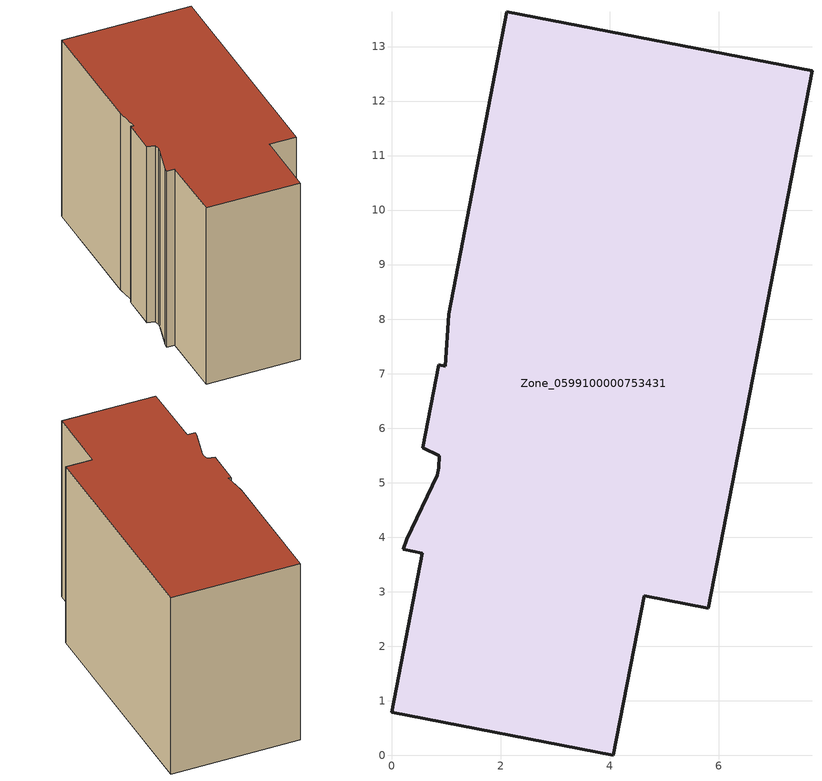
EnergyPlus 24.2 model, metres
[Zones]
Zone_0599100000753431
 floor ground (C_G): 0.56,3.71 0.21,3.77 0.28,3.96 0.84,5.13 0.87,5.27 0.88,5.5 0.57,5.64 0.87,7.16 0.98,7.14 1.05,8.09 2.12,13.64 7.71,12.56 5.81,2.69 4.63,2.92 4.07,0 0,0.79 z0
 wall outside (C_F): 0.56,3.71 0,0.79 4.07,0 4.63,2.92 5.81,2.69 7.71,12.56 2.12,13.64 1.05,8.09 0.98,7.14 0.87,7.16 0.57,5.64 0.88,5.5 0.87,5.27 0.84,5.13 0.28,3.96 0.21,3.77 0.56,3.71 z0:8.6
 roof outside (C_R): 0.21,3.77 0.56,3.71 0,0.79 4.07,0 4.63,2.92 5.81,2.69 7.71,12.56 2.12,13.64 1.05,8.09 0.98,7.14 0.87,7.16 0.57,5.64 0.88,5.5 0.87,5.27 0.84,5.13 0.28,3.96 z8.6
[BUILDING]
Pand.0599100000753431: North Axis=0; Terrain=City; Loads Convergence Tolerance Value=0.04; Temperature Convergence Tolerance Value=0.4; Solar Distribution=FullExterior; Maximum Number of Warmup Days=25; Minimum Number of Warmup Days=1
[Site:Location]
Rotterdam.The.Hague.AP_ZH_NLD Design_Conditions: Latitude=51.96; Longitude=4.45; Time Zone=1; Elevation=-4.5
[SITE:GROUNDTEMPERATURE:BUILDINGSURFACE]
18, 18, 18, 18, 18, 18, 18, 18, 18, 18, 18, 18
[MATERIAL] Thermal Absorptance=0.9; Solar Absorptance=0.7; Visible Absorptance=0.7
Name | Roughness | Thickness | Conductivity | Density | Specific Heat
G.TC.2006-2014 | MediumSmooth | 0.15 | 0.06 | 540 | 1210
F.TC.2006-2014 | Rough | 0.3 | 0.12 | 1920 | 840
R.TC.2006-2014 | MediumRough | 0.2 | 0.08 | 1500 | 1000
[CONSTRUCTION]
C_G: G.TC.2006-2014
C_F: F.TC.2006-2014
C_R: R.TC.2006-2014
[ZONE]
Zone_0599100000753431: Type=1; Multiplier=1; Ceiling Height=Autocalculate; Volume=Autocalculate; Floor Area=autocalculate; Part of Total Floor Area=Yes
[ZONEINFILTRATION:DESIGNFLOWRATE]
Infil_Zone_0599100000753431: Zone or ZoneList or Space or SpaceList=Zone_0599100000753431; Schedule=AlwaysOn; Design Flow Rate Calculation Method=Flow/Area; Flow Rate per Floor Area=0.0015; Constant Term Coefficient=1; Temperature Term Coefficient=0; Velocity Term Coefficient=0; Velocity Squared Term Coefficient=0
[HVACTEMPLATE:ZONE:IDEALLOADSAIRSYSTEM]
Zone_0599100000753431: Maximum Heating Supply Air Temperature=50; Minimum Cooling Supply Air Temperature=13; Maximum Heating Supply Air Humidity Ratio=0.0156; Minimum Cooling Supply Air Humidity Ratio=0.0077; Heating Limit=NoLimit; Cooling Limit=NoLimit; Dehumidification Control Type=ConstantSensibleHeatRatio; Cooling Sensible Heat Ratio=0.7; Dehumidification Setpoint=60; Humidification Control Type=None; Humidification Setpoint=30; Outdoor Air Method=None; Outdoor Air Flow Rate per Person=0.00944; Outdoor Air Flow Rate per Zone Floor Area=0; Outdoor Air Flow Rate per Zone=0; Demand Controlled Ventilation Type=None; Outdoor Air Economizer Type=NoEconomizer; Heat Recovery Type=None; Sensible Heat Recovery Effectiveness=0.7; Latent Heat Recovery Effectiveness=0.65
[ZONECONTROL:THERMOSTAT]
ThermostatControl_Zone_0599100000753431: Zone or ZoneList=Zone_0599100000753431; Control Type Schedule=DualSetpointControlType; Control 1=Thermostat_Zone_0599100000753431; Temperature Difference Between Cutout And Setpoint=0
[THERMOSTATSETPOINT:DUALSETPOINT]
Thermostat_Zone_0599100000753431: Heating Setpoint Temperature Schedule=HeatingSetpoint_Zone_0599100000753431; Cooling Setpoint Temperature Schedule=CoolingSetpoint_Zone_0599100000753431
[SCHEDULE:COMPACT]
HeatingSetpoint_Zone_0599100000753431: Through: 12/31, For: AllDays, Until: 24:00, 21
CoolingSetpoint_Zone_0599100000753431: Through: 12/31, For: AllDays, Until: 24:00, 24
DualSetpointControlType: Through: 12/31, For: AllDays, Until: 24:00, 4
AlwaysOn: Through: 12/31, For: AllDays, Until: 24:00, 1
